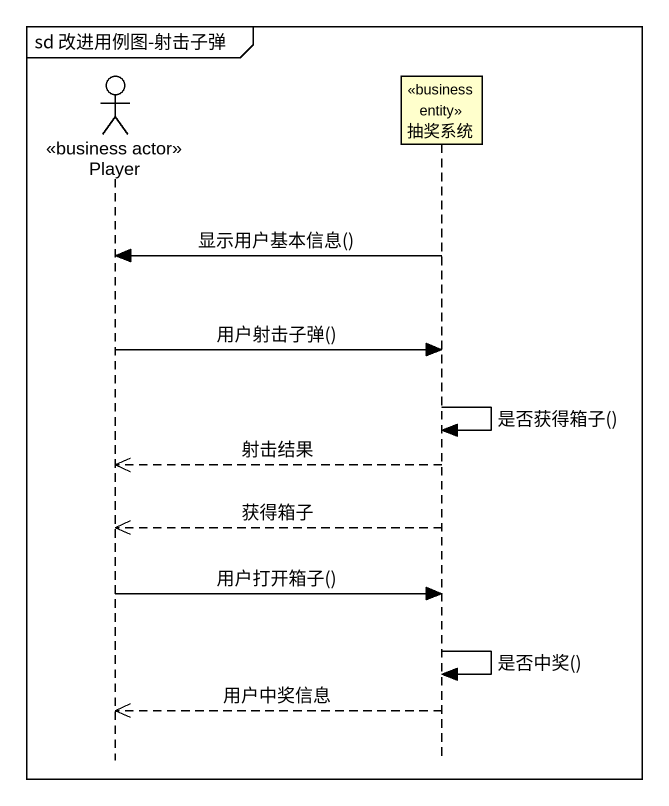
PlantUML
@startuml
mainframe sd 改进用例图-射击子弹
hide footbox
actor Player <<business actor>>
participant 抽奖系统 <<business entity>>

抽奖系统 -> Player : 显示用户基本信息()
Player -> 抽奖系统 : 用户射击子弹()
抽奖系统 -> 抽奖系统 : 是否获得箱子()
抽奖系统 -->> Player : 射击结果
抽奖系统 -->> Player : 获得箱子
Player -> 抽奖系统 : 用户打开箱子()
抽奖系统 -> 抽奖系统 : 是否中奖()
抽奖系统 -->> Player : 用户中奖信息
@enduml
